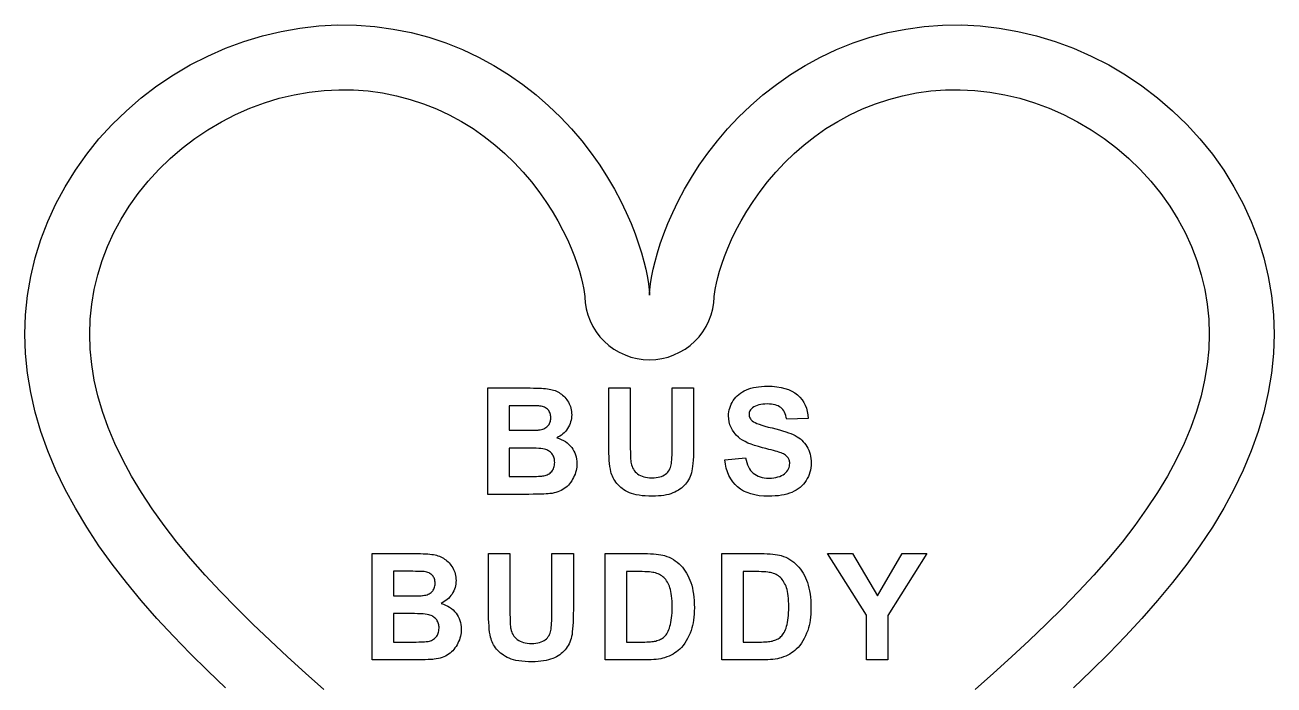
# Model space of a CAD drawing. Header units: millimetres. Extents: x 0 to 300, y 0 to 200.
# Drawn here: x 179.88 to 206.88, y 19.53 to 33.8 of the extents above; entities that cross this region are included whole.
import ezdxf

# ---------------------------------------------------------------- set-up
doc = ezdxf.new("R2010")
doc.units = ezdxf.units.MM
doc.layers.add('CUT', color=1, linetype='Continuous')
doc.layers.add('ENGRAVE', color=5, linetype='Continuous')

msp = doc.modelspace()

# ---------------------------------------------------------------- linework, layer by layer
at = {"layer": 'CUT'}
msp.add_lwpolyline([(184.218, 19.468), (183.832, 19.837), (183.455, 20.21), (183.089, 20.588), (182.735, 20.97), (182.396, 21.356), (182.074, 21.746), (181.768, 22.141), (181.481, 22.54), (181.215, 22.943), (180.97, 23.35), (180.747, 23.76), (180.548, 24.174), (180.374, 24.591), (180.225, 25.01), (180.102, 25.431), (180.006, 25.853), (179.937, 26.275), (179.895, 26.697), (179.881, 27.118), (179.895, 27.537), (179.937, 27.952), (180.006, 28.362), (180.102, 28.767), (180.225, 29.165), (180.374, 29.555), (180.548, 29.935), (180.747, 30.305), (180.97, 30.663), (181.215, 31.007), (181.481, 31.337), (181.768, 31.65), (182.074, 31.947), (182.396, 32.225), (182.735, 32.483), (183.089, 32.721), (183.455, 32.937), (183.832, 33.13), (184.218, 33.3), (184.613, 33.446), (185.013, 33.568), (185.418, 33.664), (185.825, 33.736), (186.233, 33.782), (186.64, 33.802), (187.045, 33.798), (187.446, 33.768), (187.841, 33.714), (188.229, 33.637), (188.608, 33.536), (188.978, 33.414), (189.337, 33.271), (189.683, 33.108), (190.016, 32.927), (190.336, 32.73), (190.64, 32.517), (190.928, 32.292), (191.2, 32.055), (191.455, 31.809), (191.694, 31.555), (191.915, 31.296), (192.118, 31.033), (192.304, 30.77), (192.473, 30.507), (192.625, 30.248), (192.76, 29.994), (192.879, 29.747), (192.983, 29.509), (193.072, 29.283), (193.147, 29.069), (193.209, 28.871), (193.26, 28.688), (193.299, 28.524), (193.33, 28.378), (193.351, 28.253), (193.366, 28.15), (193.375, 28.068), (193.379, 28.009), (193.381, 27.974), (193.381, 27.962), (193.381, 27.974), (193.383, 28.009), (193.388, 28.068), (193.397, 28.15), (193.411, 28.253), (193.433, 28.378), (193.463, 28.524), (193.503, 28.688), (193.553, 28.871), (193.615, 29.069), (193.69, 29.283), (193.78, 29.509), (193.883, 29.747), (194.003, 29.994), (194.138, 30.248), (194.29, 30.507), (194.458, 30.77), (194.644, 31.033), (194.848, 31.296), (195.069, 31.555), (195.307, 31.809), (195.562, 32.055), (195.834, 32.292), (196.123, 32.517), (196.427, 32.73), (196.746, 32.927), (197.079, 33.108), (197.426, 33.271), (197.784, 33.414), (198.154, 33.536), (198.534, 33.637), (198.922, 33.714), (199.317, 33.768), (199.718, 33.798), (200.122, 33.802), (200.53, 33.782), (200.938, 33.736), (201.345, 33.664), (201.749, 33.568), (202.15, 33.446), (202.544, 33.3), (202.931, 33.13), (203.308, 32.937), (203.674, 32.721), (204.027, 32.483), (204.366, 32.225), (204.689, 31.947), (204.994, 31.65), (205.281, 31.337), (205.548, 31.007), (205.793, 30.663), (206.015, 30.305), (206.214, 29.935), (206.389, 29.555), (206.538, 29.165), (206.661, 28.767), (206.757, 28.362), (206.826, 27.952), (206.867, 27.537), (206.881, 27.118), (206.867, 26.697), (206.826, 26.275), (206.757, 25.853), (206.661, 25.431), (206.538, 25.01), (206.389, 24.591), (206.214, 24.174), (206.015, 23.76), (205.793, 23.35), (205.548, 22.943), (205.281, 22.54), (204.994, 22.141), (204.689, 21.746), (204.366, 21.356), (204.027, 20.97), (203.674, 20.588), (203.308, 20.21), (202.931, 19.837), (202.544, 19.468)], dxfattribs=at)
at = {"layer": 'ENGRAVE'}
msp.add_lwpolyline([(186.341, 19.435), (185.946, 19.785), (185.558, 20.135), (185.178, 20.488), (184.808, 20.841), (184.45, 21.195), (184.105, 21.551), (183.775, 21.907), (183.462, 22.264), (183.167, 22.621), (182.89, 22.978), (182.634, 23.335), (182.399, 23.69), (182.185, 24.045), (181.994, 24.397), (181.826, 24.748), (181.68, 25.096), (181.557, 25.441), (181.458, 25.783), (181.38, 26.122), (181.326, 26.457), (181.293, 26.789), (181.282, 27.118), (181.293, 27.443), (181.325, 27.765), (181.379, 28.084), (181.453, 28.398), (181.549, 28.708), (181.665, 29.013), (181.802, 29.311), (181.959, 29.603), (182.135, 29.886), (182.33, 30.16), (182.543, 30.423), (182.773, 30.675), (183.018, 30.913), (183.278, 31.136), (183.551, 31.344), (183.836, 31.536), (184.131, 31.71), (184.434, 31.865), (184.744, 32.002), (185.06, 32.119), (185.379, 32.216), (185.701, 32.293), (186.024, 32.349), (186.346, 32.386), (186.667, 32.402), (186.985, 32.398), (187.299, 32.375), (187.609, 32.333), (187.912, 32.272), (188.209, 32.194), (188.498, 32.098), (188.779, 31.986), (189.051, 31.858), (189.314, 31.716), (189.566, 31.56), (189.807, 31.391), (190.037, 31.212), (190.254, 31.023), (190.458, 30.825), (190.65, 30.621), (190.828, 30.412), (190.992, 30.2), (191.143, 29.987), (191.279, 29.775), (191.402, 29.565), (191.511, 29.36), (191.607, 29.162), (191.689, 28.973), (191.76, 28.794), (191.819, 28.627), (191.866, 28.475), (191.904, 28.338), (191.933, 28.218), (191.954, 28.117), (191.968, 28.036), (191.976, 27.976), (191.981, 27.938), (191.982, 27.921), (191.983, 27.907), (191.983, 27.907), (191.991, 27.798), (192.013, 27.664), (192.048, 27.533), (192.096, 27.406), (192.156, 27.285), (192.227, 27.169), (192.309, 27.061), (192.401, 26.962), (192.503, 26.872), (192.612, 26.792), (192.729, 26.723), (192.852, 26.666), (192.98, 26.621), (193.112, 26.588), (193.246, 26.568), (193.381, 26.562), (193.517, 26.568), (193.651, 26.588), (193.782, 26.621), (193.91, 26.666), (194.033, 26.723), (194.15, 26.792), (194.26, 26.872), (194.361, 26.962), (194.453, 27.061), (194.535, 27.169), (194.606, 27.285), (194.666, 27.406), (194.714, 27.533), (194.749, 27.664), (194.772, 27.798), (194.779, 27.907), (194.78, 27.907), (194.781, 27.921), (194.782, 27.938), (194.786, 27.976), (194.794, 28.036), (194.809, 28.117), (194.829, 28.218), (194.858, 28.338), (194.896, 28.475), (194.944, 28.627), (195.003, 28.794), (195.073, 28.973), (195.156, 29.162), (195.251, 29.36), (195.36, 29.565), (195.483, 29.775), (195.62, 29.987), (195.77, 30.2), (195.934, 30.412), (196.112, 30.621), (196.304, 30.825), (196.509, 31.023), (196.726, 31.212), (196.955, 31.391), (197.196, 31.56), (197.449, 31.716), (197.711, 31.858), (197.983, 31.986), (198.264, 32.098), (198.553, 32.194), (198.85, 32.272), (199.154, 32.333), (199.463, 32.375), (199.777, 32.398), (200.095, 32.402), (200.416, 32.386), (200.738, 32.349), (201.061, 32.293), (201.383, 32.216), (201.703, 32.119), (202.018, 32.002), (202.329, 31.865), (202.632, 31.71), (202.927, 31.536), (203.211, 31.344), (203.484, 31.136), (203.744, 30.913), (203.989, 30.675), (204.219, 30.423), (204.432, 30.16), (204.627, 29.886), (204.803, 29.603), (204.96, 29.311), (205.097, 29.013), (205.214, 28.708), (205.309, 28.398), (205.384, 28.084), (205.437, 27.765), (205.47, 27.443), (205.48, 27.118), (205.47, 26.789), (205.437, 26.457), (205.382, 26.122), (205.305, 25.783), (205.205, 25.441), (205.082, 25.096), (204.937, 24.748), (204.768, 24.397), (204.577, 24.045), (204.364, 23.69), (204.128, 23.335), (203.872, 22.978), (203.596, 22.621), (203.3, 22.264), (202.987, 21.907), (202.657, 21.551), (202.313, 21.195), (201.955, 20.841), (201.585, 20.488), (201.205, 20.135), (200.816, 19.785), (200.421, 19.435)], dxfattribs=at)
for points in [[(190.99, 25.948), (191.043, 25.946), (191.092, 25.943), (191.136, 25.939), (191.176, 25.934), (191.212, 25.929), (191.245, 25.922), (191.277, 25.914), (191.308, 25.905), (191.339, 25.894), (191.369, 25.881), (191.397, 25.867), (191.425, 25.851), (191.452, 25.834), (191.478, 25.815), (191.503, 25.795), (191.526, 25.773), (191.549, 25.75), (191.57, 25.725), (191.591, 25.699), (191.61, 25.671), (191.628, 25.642), (191.645, 25.611), (191.659, 25.58), (191.671, 25.548), (191.681, 25.514), (191.689, 25.48), (191.695, 25.445), (191.698, 25.409), (191.699, 25.373), (191.698, 25.333), (191.694, 25.294), (191.687, 25.255), (191.677, 25.218), (191.665, 25.181), (191.65, 25.145), (191.632, 25.11), (191.612, 25.076), (191.589, 25.043), (191.565, 25.013), (191.538, 24.984), (191.509, 24.958), (191.479, 24.934), (191.446, 24.912), (191.412, 24.892), (191.376, 24.874), (191.427, 24.857), (191.475, 24.838), (191.52, 24.816), (191.562, 24.791), (191.601, 24.764), (191.636, 24.733), (191.669, 24.701), (191.699, 24.665), (191.725, 24.627), (191.748, 24.588), (191.768, 24.547), (191.784, 24.505), (191.796, 24.461), (191.805, 24.415), (191.81, 24.367), (191.812, 24.318), (191.811, 24.279), (191.807, 24.24), (191.802, 24.202), (191.794, 24.164), (191.783, 24.126), (191.771, 24.088), (191.756, 24.05), (191.739, 24.013), (191.72, 23.977), (191.699, 23.943), (191.677, 23.91), (191.653, 23.88), (191.627, 23.851), (191.6, 23.824), (191.57, 23.799), (191.54, 23.776), (191.507, 23.755), (191.473, 23.736), (191.437, 23.719), (191.399, 23.705), (191.359, 23.692), (191.317, 23.682), (191.274, 23.673), (191.228, 23.667), (191.194, 23.664), (191.15, 23.662), (191.095, 23.659), (191.03, 23.657), (190.955, 23.655), (190.87, 23.654), (190.774, 23.652), (190.668, 23.652), (189.885, 23.652), (189.885, 25.952), (190.805, 25.952), (190.871, 25.951), (190.933, 25.95)], [(192.965, 25.952), (192.965, 24.706), (192.966, 24.635), (192.967, 24.571), (192.968, 24.513), (192.97, 24.462), (192.972, 24.417), (192.975, 24.378), (192.979, 24.347), (192.983, 24.321), (192.991, 24.287), (193.003, 24.254), (193.017, 24.223), (193.033, 24.194), (193.052, 24.167), (193.074, 24.141), (193.098, 24.117), (193.125, 24.095), (193.154, 24.075), (193.186, 24.057), (193.22, 24.043), (193.257, 24.031), (193.297, 24.021), (193.339, 24.015), (193.384, 24.011), (193.431, 24.009), (193.479, 24.011), (193.524, 24.014), (193.566, 24.021), (193.605, 24.029), (193.641, 24.041), (193.673, 24.055), (193.703, 24.071), (193.729, 24.09), (193.753, 24.111), (193.775, 24.133), (193.794, 24.156), (193.81, 24.18), (193.824, 24.205), (193.835, 24.232), (193.844, 24.26), (193.85, 24.289), (193.855, 24.32), (193.859, 24.357), (193.863, 24.399), (193.866, 24.445), (193.868, 24.496), (193.869, 24.552), (193.87, 24.613), (193.871, 24.679), (193.871, 25.952), (194.335, 25.952), (194.335, 24.744), (194.334, 24.644), (194.333, 24.552), (194.33, 24.467), (194.326, 24.39), (194.32, 24.321), (194.314, 24.259), (194.306, 24.205), (194.297, 24.158), (194.287, 24.116), (194.275, 24.076), (194.26, 24.038), (194.244, 24.001), (194.226, 23.965), (194.205, 23.932), (194.183, 23.9), (194.159, 23.87), (194.132, 23.841), (194.104, 23.814), (194.073, 23.788), (194.04, 23.764), (194.005, 23.741), (193.968, 23.72), (193.929, 23.7), (193.888, 23.682), (193.844, 23.666), (193.797, 23.652), (193.746, 23.64), (193.693, 23.63), (193.636, 23.622), (193.576, 23.617), (193.512, 23.613), (193.446, 23.612), (193.366, 23.614), (193.291, 23.617), (193.221, 23.623), (193.156, 23.631), (193.096, 23.642), (193.041, 23.655), (192.991, 23.671), (192.946, 23.688), (192.904, 23.708), (192.865, 23.729), (192.828, 23.752), (192.793, 23.776), (192.761, 23.801), (192.731, 23.828), (192.703, 23.856), (192.677, 23.886), (192.653, 23.917), (192.632, 23.948), (192.612, 23.979), (192.595, 24.011), (192.58, 24.043), (192.566, 24.075), (192.555, 24.108), (192.547, 24.141), (192.536, 24.193), (192.527, 24.252), (192.519, 24.316), (192.512, 24.386), (192.507, 24.462), (192.504, 24.543), (192.502, 24.631), (192.501, 24.725), (192.501, 25.952)], [(195.47, 24.389), (195.484, 24.338), (195.501, 24.29), (195.521, 24.247), (195.543, 24.207), (195.567, 24.171), (195.594, 24.138), (195.624, 24.11), (195.657, 24.085), (195.692, 24.063), (195.73, 24.045), (195.771, 24.03), (195.814, 24.018), (195.86, 24.01), (195.909, 24.005), (195.961, 24.003), (196.015, 24.004), (196.066, 24.009), (196.114, 24.016), (196.158, 24.027), (196.198, 24.04), (196.235, 24.056), (196.269, 24.076), (196.299, 24.098), (196.326, 24.122), (196.349, 24.147), (196.368, 24.174), (196.384, 24.201), (196.397, 24.229), (196.406, 24.258), (196.411, 24.289), (196.413, 24.32), (196.412, 24.34), (196.41, 24.359), (196.406, 24.378), (196.401, 24.395), (196.394, 24.412), (196.386, 24.429), (196.376, 24.444), (196.365, 24.459), (196.352, 24.473), (196.336, 24.486), (196.319, 24.5), (196.299, 24.512), (196.277, 24.525), (196.253, 24.536), (196.226, 24.548), (196.198, 24.558), (196.174, 24.566), (196.144, 24.575), (196.107, 24.586), (196.064, 24.598), (196.014, 24.611), (195.958, 24.625), (195.895, 24.641), (195.826, 24.659), (195.736, 24.683), (195.653, 24.708), (195.577, 24.734), (195.508, 24.762), (195.446, 24.791), (195.391, 24.821), (195.343, 24.853), (195.302, 24.886), (195.252, 24.935), (195.209, 24.986), (195.173, 25.04), (195.143, 25.097), (195.12, 25.156), (195.103, 25.218), (195.093, 25.282), (195.09, 25.349), (195.092, 25.393), (195.096, 25.436), (195.104, 25.478), (195.115, 25.519), (195.129, 25.56), (195.146, 25.6), (195.166, 25.639), (195.19, 25.678), (195.216, 25.715), (195.245, 25.75), (195.277, 25.782), (195.311, 25.813), (195.349, 25.841), (195.389, 25.866), (195.431, 25.89), (195.477, 25.911), (195.525, 25.93), (195.575, 25.946), (195.628, 25.96), (195.684, 25.971), (195.741, 25.98), (195.802, 25.986), (195.864, 25.99), (195.929, 25.991), (196.034, 25.988), (196.133, 25.979), (196.224, 25.964), (196.309, 25.943), (196.387, 25.917), (196.458, 25.884), (196.523, 25.845), (196.581, 25.801), (196.633, 25.752), (196.678, 25.698), (196.716, 25.641), (196.748, 25.579), (196.774, 25.514), (196.793, 25.445), (196.805, 25.371), (196.811, 25.294), (196.347, 25.274), (196.338, 25.317), (196.328, 25.356), (196.315, 25.393), (196.3, 25.426), (196.283, 25.456), (196.264, 25.484), (196.242, 25.508), (196.219, 25.529), (196.193, 25.547), (196.164, 25.563), (196.132, 25.576), (196.096, 25.587), (196.058, 25.595), (196.017, 25.602), (195.972, 25.605), (195.925, 25.606), (195.875, 25.605), (195.829, 25.601), (195.785, 25.595), (195.744, 25.586), (195.706, 25.574), (195.671, 25.56), (195.638, 25.543), (195.608, 25.523), (195.591, 25.509), (195.576, 25.494), (195.563, 25.478), (195.552, 25.461), (195.544, 25.442), (195.539, 25.423), (195.535, 25.402), (195.534, 25.38), (195.535, 25.36), (195.538, 25.341), (195.544, 25.323), (195.551, 25.305), (195.561, 25.288), (195.573, 25.271), (195.587, 25.256), (195.603, 25.241), (195.629, 25.222), (195.663, 25.204), (195.704, 25.185), (195.754, 25.166), (195.811, 25.146), (195.876, 25.127), (195.949, 25.107), (196.03, 25.087), (196.112, 25.067), (196.188, 25.047), (196.259, 25.026), (196.325, 25.006), (196.384, 24.985), (196.439, 24.964), (196.488, 24.943), (196.531, 24.922), (196.571, 24.899), (196.608, 24.875), (196.643, 24.849), (196.676, 24.82), (196.706, 24.79), (196.735, 24.758), (196.761, 24.724), (196.785, 24.688), (196.807, 24.65), (196.825, 24.609), (196.841, 24.567), (196.854, 24.522), (196.864, 24.475), (196.871, 24.426), (196.876, 24.375), (196.877, 24.321), (196.875, 24.272), (196.87, 24.224), (196.862, 24.177), (196.85, 24.13), (196.834, 24.084), (196.815, 24.039), (196.793, 23.995), (196.767, 23.951), (196.738, 23.909), (196.707, 23.87), (196.672, 23.834), (196.635, 23.801), (196.594, 23.77), (196.551, 23.742), (196.505, 23.717), (196.457, 23.695), (196.405, 23.675), (196.35, 23.658), (196.292, 23.644), (196.231, 23.632), (196.167, 23.623), (196.1, 23.616), (196.029, 23.612), (195.956, 23.611), (195.85, 23.614), (195.751, 23.623), (195.657, 23.639), (195.571, 23.661), (195.49, 23.69), (195.416, 23.724), (195.348, 23.765), (195.286, 23.812), (195.231, 23.866), (195.181, 23.925), (195.137, 23.99), (195.099, 24.06), (195.068, 24.136), (195.041, 24.218), (195.021, 24.306), (195.007, 24.4), (195.459, 24.444)], [(190.777, 25.037), (190.829, 25.038), (190.874, 25.039), (190.913, 25.04), (190.946, 25.041), (190.972, 25.043), (190.991, 25.045), (191.02, 25.049), (191.048, 25.055), (191.074, 25.063), (191.098, 25.072), (191.121, 25.084), (191.142, 25.096), (191.161, 25.111), (191.179, 25.127), (191.195, 25.145), (191.209, 25.164), (191.221, 25.184), (191.23, 25.206), (191.238, 25.229), (191.243, 25.254), (191.246, 25.28), (191.247, 25.307), (191.246, 25.333), (191.243, 25.358), (191.239, 25.381), (191.232, 25.403), (191.224, 25.424), (191.214, 25.444), (191.202, 25.463), (191.188, 25.48), (191.173, 25.496), (191.155, 25.51), (191.136, 25.523), (191.115, 25.534), (191.092, 25.543), (191.068, 25.551), (191.042, 25.557), (191.013, 25.561), (190.992, 25.563), (190.963, 25.564), (190.925, 25.566), (190.88, 25.567), (190.826, 25.568), (190.764, 25.568), (190.694, 25.569), (190.616, 25.569), (190.35, 25.569), (190.35, 25.037), (190.654, 25.037), (190.719, 25.037)], [(190.84, 24.039), (190.894, 24.04), (190.942, 24.041), (190.985, 24.043), (191.022, 24.045), (191.053, 24.047), (191.078, 24.05), (191.098, 24.053), (191.123, 24.059), (191.147, 24.066), (191.17, 24.075), (191.192, 24.086), (191.213, 24.098), (191.232, 24.112), (191.25, 24.128), (191.267, 24.145), (191.282, 24.164), (191.295, 24.185), (191.306, 24.207), (191.316, 24.23), (191.323, 24.255), (191.328, 24.282), (191.331, 24.31), (191.332, 24.34), (191.331, 24.366), (191.329, 24.39), (191.325, 24.414), (191.319, 24.436), (191.312, 24.457), (191.304, 24.478), (191.293, 24.497), (191.282, 24.516), (191.268, 24.533), (191.254, 24.55), (191.238, 24.565), (191.22, 24.578), (191.201, 24.591), (191.181, 24.602), (191.16, 24.612), (191.137, 24.621), (191.109, 24.629), (191.075, 24.636), (191.034, 24.641), (190.986, 24.646), (190.931, 24.649), (190.869, 24.652), (190.8, 24.654), (190.725, 24.654), (190.35, 24.654), (190.35, 24.039), (190.78, 24.039)], [(188.49, 22.367), (188.543, 22.365), (188.591, 22.362), (188.636, 22.358), (188.676, 22.353), (188.711, 22.348), (188.745, 22.341), (188.777, 22.333), (188.808, 22.324), (188.839, 22.313), (188.868, 22.3), (188.897, 22.286), (188.925, 22.27), (188.951, 22.253), (188.977, 22.234), (189.002, 22.214), (189.026, 22.192), (189.049, 22.169), (189.07, 22.144), (189.09, 22.118), (189.11, 22.09), (189.128, 22.061), (189.145, 22.03), (189.159, 21.999), (189.171, 21.966), (189.181, 21.933), (189.189, 21.899), (189.194, 21.864), (189.197, 21.828), (189.199, 21.791), (189.197, 21.751), (189.193, 21.712), (189.186, 21.674), (189.177, 21.637), (189.165, 21.6), (189.15, 21.564), (189.132, 21.529), (189.112, 21.495), (189.089, 21.462), (189.064, 21.432), (189.037, 21.403), (189.009, 21.377), (188.978, 21.353), (188.946, 21.331), (188.912, 21.31), (188.875, 21.293), (188.926, 21.276), (188.974, 21.257), (189.019, 21.235), (189.061, 21.21), (189.1, 21.182), (189.136, 21.152), (189.169, 21.119), (189.199, 21.084), (189.225, 21.046), (189.248, 21.007), (189.267, 20.966), (189.283, 20.923), (189.296, 20.879), (189.304, 20.834), (189.31, 20.786), (189.312, 20.737), (189.31, 20.698), (189.307, 20.659), (189.301, 20.621), (189.293, 20.582), (189.283, 20.544), (189.271, 20.507), (189.256, 20.469), (189.239, 20.432), (189.22, 20.396), (189.199, 20.362), (189.176, 20.329), (189.152, 20.299), (189.127, 20.27), (189.099, 20.243), (189.07, 20.218), (189.039, 20.195), (189.007, 20.174), (188.973, 20.155), (188.936, 20.138), (188.898, 20.124), (188.858, 20.111), (188.817, 20.101), (188.773, 20.092), (188.728, 20.086), (188.694, 20.083), (188.649, 20.08), (188.595, 20.078), (188.53, 20.076), (188.455, 20.074), (188.369, 20.073), (188.274, 20.071), (188.168, 20.07), (187.385, 20.07), (187.385, 22.37), (188.304, 22.37), (188.37, 22.37), (188.432, 22.369)], [(190.365, 21.125), (190.365, 21.054), (190.366, 20.989), (190.367, 20.932), (190.369, 20.88), (190.372, 20.836), (190.375, 20.797), (190.378, 20.766), (190.382, 20.74), (190.391, 20.706), (190.402, 20.673), (190.416, 20.642), (190.433, 20.613), (190.452, 20.586), (190.473, 20.56), (190.498, 20.536), (190.524, 20.514), (190.554, 20.494), (190.586, 20.476), (190.62, 20.462), (190.657, 20.449), (190.697, 20.44), (190.739, 20.433), (190.784, 20.429), (190.831, 20.428), (190.879, 20.429), (190.924, 20.433), (190.966, 20.439), (191.004, 20.448), (191.04, 20.46), (191.073, 20.474), (191.102, 20.49), (191.129, 20.509), (191.153, 20.53), (191.174, 20.552), (191.193, 20.575), (191.209, 20.599), (191.223, 20.624), (191.235, 20.651), (191.244, 20.679), (191.25, 20.707), (191.255, 20.739), (191.259, 20.776), (191.262, 20.817), (191.265, 20.864), (191.267, 20.915), (191.269, 20.971), (191.27, 21.032), (191.27, 21.098), (191.27, 22.37), (191.735, 22.37), (191.735, 21.162), (191.734, 21.063), (191.732, 20.97), (191.729, 20.886), (191.725, 20.809), (191.72, 20.74), (191.713, 20.678), (191.706, 20.624), (191.697, 20.577), (191.687, 20.535), (191.674, 20.495), (191.66, 20.456), (191.643, 20.419), (191.625, 20.384), (191.605, 20.351), (191.582, 20.319), (191.558, 20.288), (191.532, 20.26), (191.503, 20.233), (191.473, 20.207), (191.44, 20.183), (191.405, 20.16), (191.368, 20.139), (191.329, 20.119), (191.288, 20.101), (191.244, 20.085), (191.196, 20.07), (191.146, 20.058), (191.092, 20.049), (191.035, 20.041), (190.975, 20.036), (190.912, 20.032), (190.845, 20.031), (190.765, 20.032), (190.69, 20.036), (190.62, 20.042), (190.555, 20.05), (190.495, 20.061), (190.44, 20.074), (190.39, 20.089), (190.345, 20.107), (190.304, 20.127), (190.265, 20.148), (190.228, 20.171), (190.193, 20.195), (190.161, 20.22), (190.13, 20.247), (190.102, 20.275), (190.076, 20.305), (190.053, 20.336), (190.031, 20.366), (190.012, 20.398), (189.994, 20.429), (189.979, 20.462), (189.966, 20.494), (189.955, 20.527), (189.946, 20.56), (189.935, 20.612), (189.926, 20.67), (189.918, 20.735), (189.912, 20.805), (189.907, 20.881), (189.903, 20.962), (189.901, 21.05), (189.901, 21.144), (189.901, 22.37), (190.365, 22.37)], [(193.406, 22.368), (193.468, 22.364), (193.524, 22.359), (193.577, 22.353), (193.625, 22.346), (193.669, 22.337), (193.709, 22.326), (193.759, 22.31), (193.807, 22.291), (193.853, 22.269), (193.897, 22.244), (193.939, 22.216), (193.98, 22.185), (194.019, 22.151), (194.056, 22.115), (194.091, 22.076), (194.124, 22.034), (194.154, 21.991), (194.183, 21.945), (194.209, 21.898), (194.234, 21.848), (194.256, 21.796), (194.275, 21.742), (194.293, 21.685), (194.308, 21.625), (194.321, 21.562), (194.332, 21.496), (194.34, 21.426), (194.346, 21.354), (194.35, 21.278), (194.351, 21.198), (194.35, 21.129), (194.346, 21.061), (194.341, 20.996), (194.333, 20.934), (194.323, 20.874), (194.311, 20.817), (194.297, 20.762), (194.28, 20.709), (194.257, 20.648), (194.232, 20.589), (194.205, 20.534), (194.175, 20.482), (194.144, 20.433), (194.109, 20.386), (194.073, 20.343), (194.034, 20.303), (194.002, 20.274), (193.968, 20.247), (193.931, 20.222), (193.892, 20.198), (193.85, 20.176), (193.805, 20.155), (193.758, 20.136), (193.708, 20.119), (193.667, 20.108), (193.624, 20.098), (193.578, 20.089), (193.528, 20.083), (193.475, 20.077), (193.419, 20.073), (193.359, 20.071), (193.296, 20.07), (192.423, 20.07), (192.423, 22.37), (193.271, 22.37), (193.341, 22.37)], [(195.988, 22.364), (196.045, 22.359), (196.097, 22.353), (196.146, 22.346), (196.19, 22.337), (196.229, 22.326), (196.279, 22.31), (196.327, 22.291), (196.373, 22.269), (196.417, 22.244), (196.46, 22.216), (196.5, 22.185), (196.539, 22.151), (196.576, 22.115), (196.611, 22.076), (196.644, 22.034), (196.675, 21.991), (196.703, 21.945), (196.73, 21.898), (196.754, 21.848), (196.776, 21.796), (196.796, 21.742), (196.814, 21.685), (196.829, 21.625), (196.842, 21.562), (196.852, 21.496), (196.861, 21.426), (196.866, 21.354), (196.87, 21.278), (196.871, 21.198), (196.87, 21.129), (196.867, 21.061), (196.861, 20.996), (196.854, 20.934), (196.844, 20.874), (196.831, 20.817), (196.817, 20.762), (196.801, 20.709), (196.778, 20.648), (196.753, 20.589), (196.725, 20.534), (196.696, 20.482), (196.664, 20.433), (196.63, 20.386), (196.593, 20.343), (196.554, 20.303), (196.523, 20.274), (196.489, 20.247), (196.452, 20.222), (196.412, 20.198), (196.37, 20.176), (196.325, 20.155), (196.278, 20.136), (196.228, 20.119), (196.188, 20.108), (196.145, 20.098), (196.098, 20.089), (196.048, 20.083), (195.995, 20.077), (195.939, 20.073), (195.88, 20.071), (195.817, 20.07), (194.943, 20.07), (194.943, 22.37), (195.792, 22.37), (195.861, 22.37), (195.927, 22.368)], [(197.771, 22.37), (198.312, 21.46), (198.842, 22.37), (199.377, 22.37), (198.532, 21.035), (198.532, 20.07), (198.069, 20.07), (198.069, 21.038), (197.226, 22.37)], [(188.277, 21.456), (188.328, 21.457), (188.374, 21.458), (188.413, 21.459), (188.445, 21.46), (188.471, 21.462), (188.491, 21.464), (188.52, 21.468), (188.547, 21.474), (188.573, 21.482), (188.598, 21.491), (188.62, 21.502), (188.641, 21.515), (188.661, 21.53), (188.679, 21.546), (188.694, 21.564), (188.708, 21.583), (188.72, 21.603), (188.73, 21.625), (188.737, 21.648), (188.742, 21.673), (188.746, 21.698), (188.747, 21.726), (188.746, 21.752), (188.743, 21.776), (188.738, 21.8), (188.732, 21.822), (188.724, 21.843), (188.714, 21.863), (188.702, 21.882), (188.688, 21.899), (188.672, 21.915), (188.655, 21.929), (188.636, 21.942), (188.615, 21.952), (188.592, 21.962), (188.567, 21.969), (188.541, 21.975), (188.513, 21.98), (188.492, 21.982), (188.462, 21.983), (188.425, 21.985), (188.379, 21.986), (188.326, 21.986), (188.264, 21.987), (188.194, 21.987), (188.116, 21.988), (187.849, 21.988), (187.849, 21.456), (188.154, 21.456), (188.218, 21.456)], [(193.281, 20.458), (193.324, 20.459), (193.364, 20.461), (193.401, 20.463), (193.435, 20.466), (193.465, 20.47), (193.491, 20.475), (193.515, 20.48), (193.542, 20.488), (193.569, 20.496), (193.594, 20.507), (193.618, 20.518), (193.641, 20.53), (193.662, 20.544), (193.683, 20.559), (193.702, 20.576), (193.72, 20.594), (193.738, 20.615), (193.754, 20.638), (193.77, 20.665), (193.784, 20.694), (193.798, 20.726), (193.811, 20.76), (193.824, 20.798), (193.835, 20.838), (193.844, 20.882), (193.852, 20.929), (193.859, 20.98), (193.864, 21.035), (193.868, 21.092), (193.87, 21.154), (193.871, 21.219), (193.87, 21.284), (193.868, 21.344), (193.864, 21.401), (193.859, 21.455), (193.852, 21.504), (193.844, 21.549), (193.835, 21.591), (193.824, 21.628), (193.811, 21.663), (193.798, 21.696), (193.783, 21.727), (193.767, 21.755), (193.75, 21.782), (193.732, 21.807), (193.712, 21.83), (193.692, 21.851), (193.67, 21.87), (193.647, 21.888), (193.622, 21.904), (193.596, 21.918), (193.568, 21.931), (193.539, 21.942), (193.509, 21.951), (193.477, 21.959), (193.45, 21.964), (193.417, 21.969), (193.378, 21.973), (193.333, 21.976), (193.282, 21.978), (193.226, 21.98), (193.164, 21.981), (193.096, 21.981), (192.887, 21.981), (192.887, 20.458), (193.234, 20.458)], [(195.845, 20.459), (195.885, 20.461), (195.922, 20.463), (195.955, 20.466), (195.985, 20.47), (196.012, 20.475), (196.035, 20.48), (196.063, 20.488), (196.089, 20.496), (196.114, 20.507), (196.138, 20.518), (196.161, 20.53), (196.183, 20.544), (196.203, 20.559), (196.222, 20.576), (196.241, 20.594), (196.258, 20.615), (196.274, 20.638), (196.29, 20.665), (196.305, 20.694), (196.319, 20.726), (196.332, 20.76), (196.344, 20.798), (196.355, 20.838), (196.365, 20.882), (196.373, 20.929), (196.379, 20.98), (196.384, 21.035), (196.388, 21.092), (196.39, 21.154), (196.391, 21.219), (196.39, 21.284), (196.388, 21.344), (196.384, 21.401), (196.379, 21.455), (196.373, 21.504), (196.365, 21.549), (196.355, 21.591), (196.344, 21.628), (196.332, 21.663), (196.318, 21.696), (196.303, 21.727), (196.288, 21.755), (196.27, 21.782), (196.252, 21.807), (196.233, 21.83), (196.212, 21.851), (196.19, 21.87), (196.167, 21.888), (196.142, 21.904), (196.116, 21.918), (196.089, 21.931), (196.06, 21.942), (196.029, 21.951), (195.997, 21.959), (195.97, 21.964), (195.937, 21.969), (195.898, 21.973), (195.853, 21.976), (195.803, 21.978), (195.746, 21.98), (195.684, 21.981), (195.616, 21.981), (195.407, 21.981), (195.407, 20.458), (195.754, 20.458), (195.801, 20.458)], [(188.339, 20.458), (188.393, 20.459), (188.442, 20.46), (188.484, 20.461), (188.521, 20.463), (188.553, 20.466), (188.578, 20.469), (188.598, 20.472), (188.623, 20.478), (188.647, 20.485), (188.67, 20.494), (188.692, 20.504), (188.712, 20.517), (188.731, 20.531), (188.749, 20.546), (188.766, 20.564), (188.782, 20.583), (188.795, 20.603), (188.806, 20.625), (188.815, 20.649), (188.822, 20.674), (188.827, 20.701), (188.83, 20.729), (188.831, 20.759), (188.831, 20.785), (188.828, 20.809), (188.824, 20.832), (188.819, 20.855), (188.812, 20.876), (188.803, 20.897), (188.793, 20.916), (188.781, 20.935), (188.768, 20.952), (188.753, 20.968), (188.737, 20.983), (188.72, 20.997), (188.701, 21.01), (188.681, 21.021), (188.659, 21.031), (188.636, 21.04), (188.609, 21.048), (188.575, 21.054), (188.534, 21.06), (188.486, 21.065), (188.431, 21.068), (188.369, 21.071), (188.3, 21.072), (188.224, 21.073), (187.849, 21.073), (187.849, 20.458), (188.279, 20.458)]]:
    msp.add_lwpolyline(points, close=True, dxfattribs=at)

doc.saveas('drawing.dxf')
